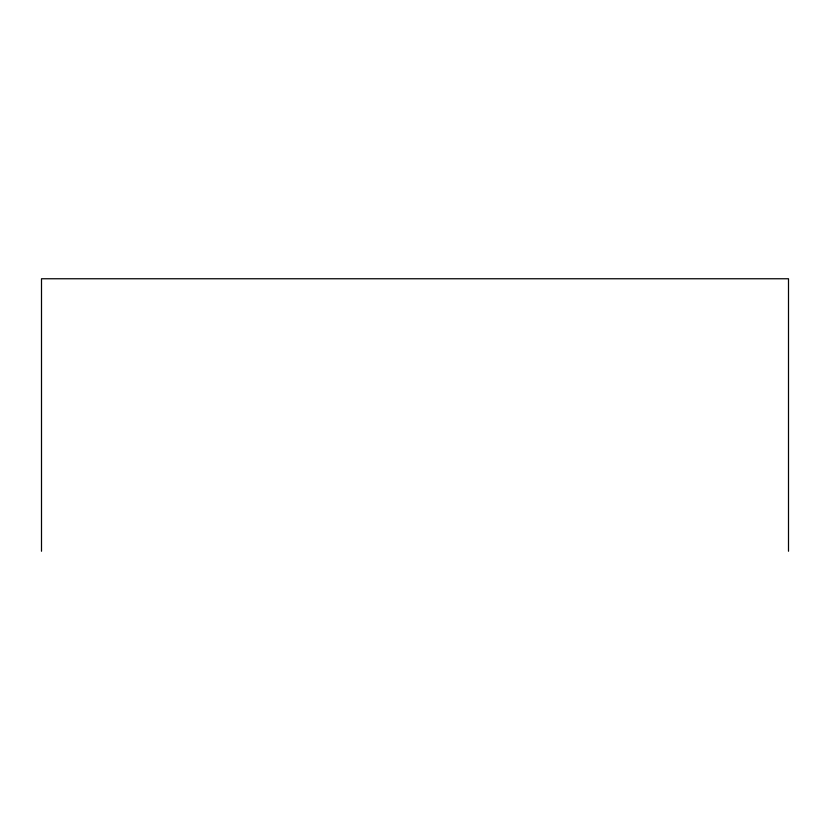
<?xml version="1.0" encoding="UTF-8"?>
<svg xmlns="http://www.w3.org/2000/svg" width="830" height="830" viewBox="0 0 830 830"><rect width="100%" height="100%" fill="white"/><g stroke="black" fill="none" stroke-linecap="round" stroke-linejoin="round"><path stroke-width="1.25" d="M788.5 551.245L788.5 278.756L41.5 278.756L41.5 551.245"/></g></svg>
